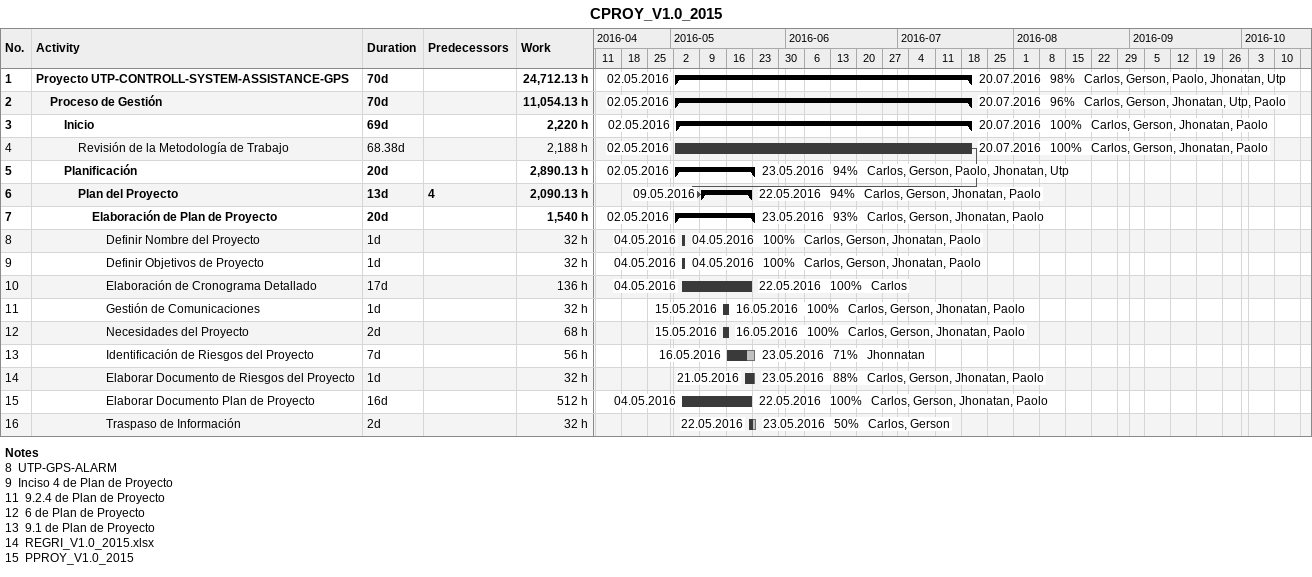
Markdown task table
CPROY_V1.0_2015

| ID | Level | Task | Duration | Start | Finish | Predecessors | Resources | % complete | Work (h) |
|---|---|---|---|---|---|---|---|---|---|
| 1 | 1 | **Proyecto UTP-CONTROLL-SYSTEM-ASSISTANCE-GPS** | 70d | 2016-05-02 | 2016-07-20 |  | Carlos, Gerson, Paolo, Jhonatan, Utp | 98 | 24712.13 |
| 2 | 2 | **Proceso de Gestión** | 70d | 2016-05-02 | 2016-07-20 |  | Carlos, Gerson, Jhonatan, Utp, Paolo | 96 | 11054.13 |
| 3 | 3 | **Inicio** | 69d | 2016-05-02 | 2016-07-20 |  | Carlos, Gerson, Jhonatan, Paolo | 100 | 2220 |
| 4 | 4 | Revisión de la Metodología de Trabajo | 68.38d | 2016-05-02 | 2016-07-20 |  | Carlos, Gerson, Jhonatan, Paolo | 100 | 2188 |
| 5 | 3 | **Planificación** | 20d | 2016-05-02 | 2016-05-23 |  | Carlos, Gerson, Paolo, Jhonatan, Utp | 94 | 2890.13 |
| 6 | 4 | **Plan del Proyecto** | 13d | 2016-05-09 | 2016-05-22 | 4 | Carlos, Gerson, Jhonatan, Paolo | 94 | 2090.13 |
| 7 | 5 | **Elaboración de Plan de Proyecto** | 20d | 2016-05-02 | 2016-05-23 |  | Carlos, Gerson, Jhonatan, Paolo | 93 | 1540 |
| 8 | 6 | Definir Nombre del Proyecto | 1d | 2016-05-04 | 2016-05-04 |  | Carlos, Gerson, Jhonatan, Paolo | 100 | 32 |
| 9 | 6 | Definir Objetivos de Proyecto | 1d | 2016-05-04 | 2016-05-04 |  | Carlos, Gerson, Jhonatan, Paolo | 100 | 32 |
| 10 | 6 | Elaboración de Cronograma Detallado | 17d | 2016-05-04 | 2016-05-22 |  | Carlos | 100 | 136 |
| 11 | 6 | Gestión de Comunicaciones | 1d | 2016-05-15 | 2016-05-16 |  | Carlos, Gerson, Jhonatan, Paolo | 100 | 32 |
| 12 | 6 | Necesidades del Proyecto | 2d | 2016-05-15 | 2016-05-16 |  | Carlos, Gerson, Jhonatan, Paolo | 100 | 68 |
| 13 | 6 | Identificación de Riesgos del Proyecto | 7d | 2016-05-16 | 2016-05-23 |  | Jhonnatan | 71 | 56 |
| 14 | 6 | Elaborar Documento de Riesgos del Proyecto | 1d | 2016-05-21 | 2016-05-23 |  | Carlos, Gerson, Jhonatan, Paolo | 88 | 32 |
| 15 | 6 | Elaborar Documento Plan de Proyecto | 16d | 2016-05-04 | 2016-05-22 |  | Carlos, Gerson, Jhonatan, Paolo | 100 | 512 |
| 16 | 6 | Traspaso de Información | 2d | 2016-05-22 | 2016-05-23 |  | Carlos, Gerson | 50 | 32 |

Notes
- 8: UTP-GPS-ALARM
- 9: Inciso 4 de Plan de Proyecto
- 11: 9.2.4 de Plan de Proyecto
- 12: 6 de Plan de Proyecto
- 13: 9.1 de Plan de Proyecto
- 14: REGRI_V1.0_2015.xlsx
- 15: PPROY_V1.0_2015
